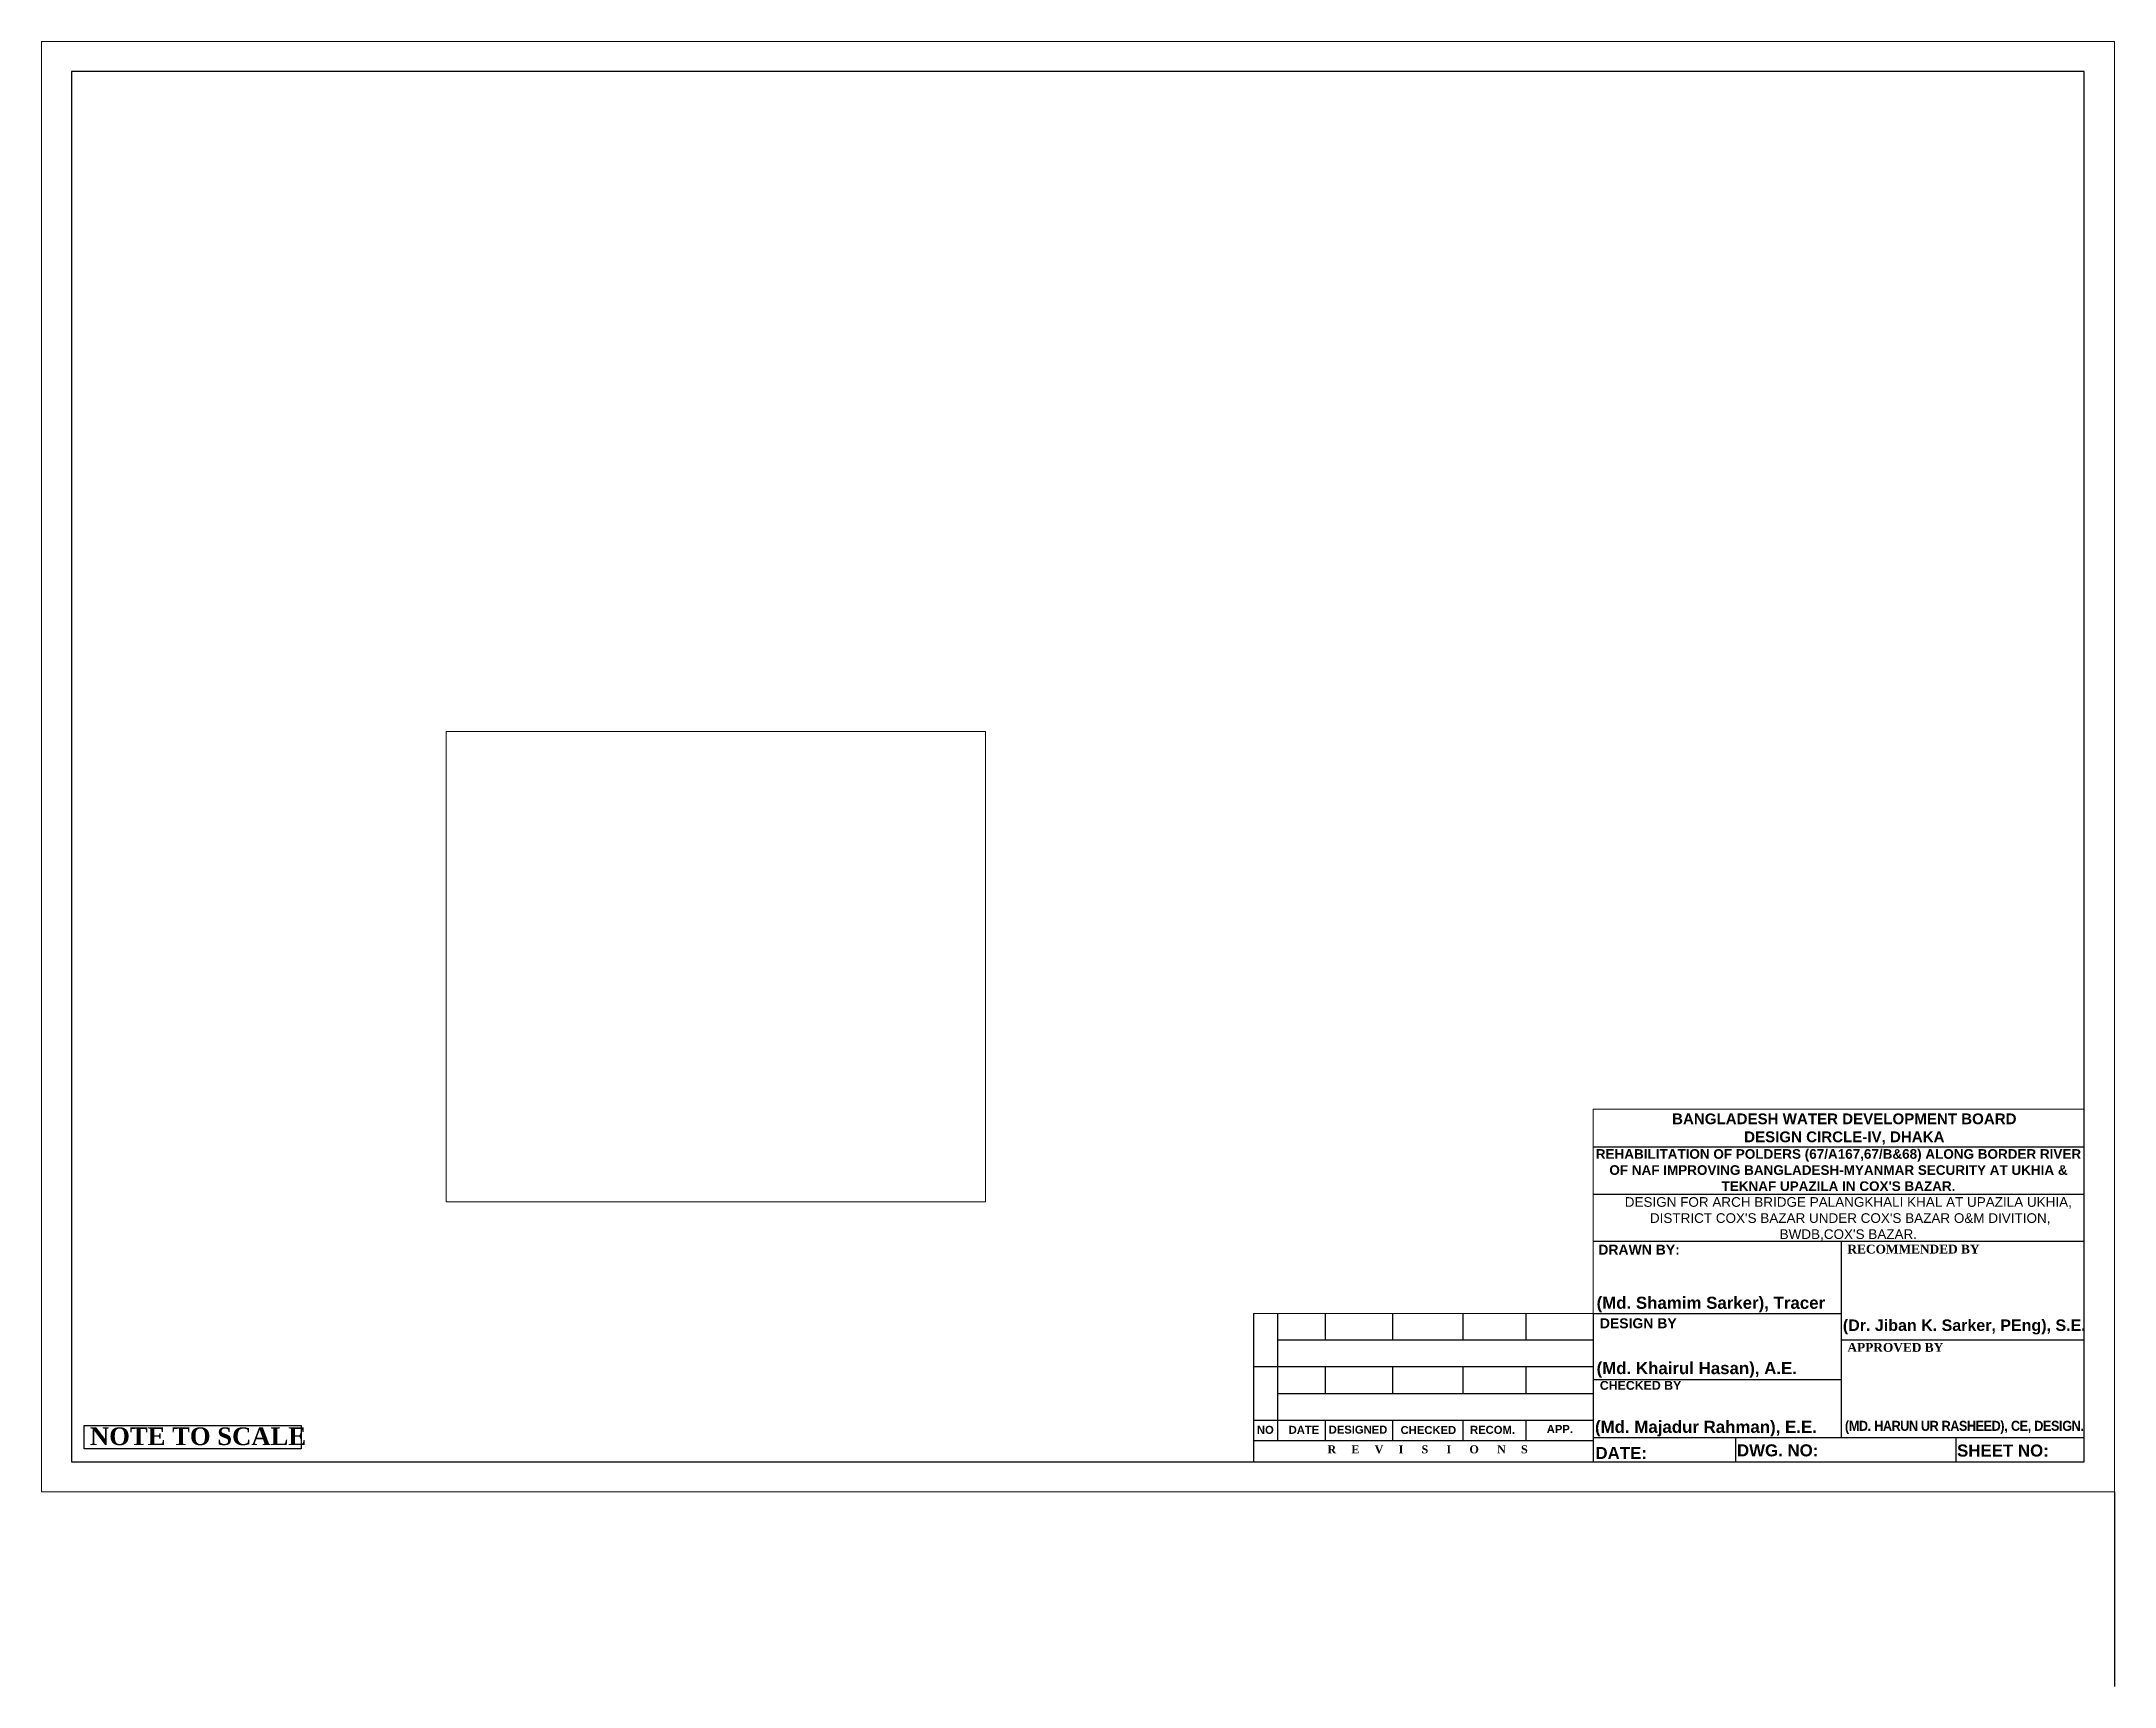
# Paper-space layout 'A-01' of a CAD drawing. Header units: millimetres. Extents: x 85 to 188, y -6 to 76.
import ezdxf

# ---------------------------------------------------------------- set-up
doc = ezdxf.new("R2010")
doc.units = ezdxf.units.MM
doc.header["$LTSCALE"] = 0.5
doc.header["$MEASUREMENT"] = 0
doc.layers.add('block', color=7, linetype='Continuous')
doc.layers.add('REINF', color=7, linetype='Continuous')
doc.styles.get("Standard").update_dxf_attribs({"font": 'arial.ttf'})

psp = doc.layouts.new('A-01')

# ---------------------------------------------------------------- linework, layer by layer
at = {"layer": 'block', "color": 18, "linetype": 'ByBlock', "true_color": 0x000000}
for p, q in [((186.43, 20.97), (161.99, 20.97)), ((186.43, 16.28), (161.99, 16.28)), ((174.33, 16.28), (174.33, 6.51)), ((145.1, 12.69), (145.1, 5.35)), ((146.29, 12.69), (146.29, 6.36)), ((148.67, 12.69), (148.67, 11.37)), ((152.02, 12.69), (152.02, 11.37)), ((155.52, 12.69), (155.52, 11.37)), ((158.64, 12.69), (158.64, 11.37)), ((161.99, 12.69), (174.33, 12.69)), ((161.99, 11.37), (146.29, 11.37)), ((174.33, 11.39), (186.43, 11.39)), ((161.99, 10.04), (145.1, 10.04)), ((148.67, 10.04), (148.67, 8.7)), ((152.02, 10.04), (152.02, 8.71)), ((155.52, 10.04), (155.52, 8.71)), ((158.64, 10.04), (158.64, 8.71)), ((161.99, 9.42), (174.33, 9.42)), ((161.99, 8.7), (146.29, 8.7)), ((161.99, 7.37), (145.1, 7.37)), ((148.67, 7.37), (148.67, 6.36)), ((152.02, 7.37), (152.02, 6.36)), ((155.52, 7.37), (155.52, 6.36)), ((158.64, 7.37), (158.64, 6.36)), ((161.99, 6.36), (145.1, 6.36)), ((186.43, 6.51), (161.99, 6.51)), ((169.1, 5.32), (169.1, 6.51)), ((180.06, 5.32), (180.06, 6.51))]:
    psp.add_line(p, q, dxfattribs=at)
at = {"layer": 'block', "color": 0, "linetype": 'ByBlock', "ltscale": 0.02}
for p, q in [((161.99, 18.63), (186.43, 18.63)), ((187.93, 3.82), (187.93, -5.86))]:
    psp.add_line(p, q, dxfattribs=at)
at = {"layer": 'block', "linetype": 'ByBlock'}
psp.add_line((161.99, 12.69), (161.99, 5.32), dxfattribs=at)
at = {"layer": 'block', "linetype": 'ByBlock', "lineweight": 13}
psp.add_lwpolyline([(187.93, 75.98), (84.81, 75.98), (84.81, 3.82), (187.93, 3.82)], close=True, dxfattribs=at)
psp.add_lwpolyline([(186.43, 74.48), (86.31, 74.48), (86.31, 5.32), (145.1, 5.32), (145.1, 12.69), (161.99, 12.69), (161.99, 22.87), (186.43, 22.87), (186.43, 74.48)], dxfattribs=at)
at = {"layer": 'block', "linetype": 'ByBlock'}
psp.add_lwpolyline([(86.31, 5.32), (186.43, 5.32), (186.43, 74.48), (86.31, 74.48)], close=True, dxfattribs=at)
at = {"layer": 'block', "color": 0, "linetype": 'ByBlock', "ltscale": 0.02}
psp.add_lwpolyline([(86.94, 7.12), (97.73, 7.12), (97.73, 5.96), (86.94, 5.96)], close=True, dxfattribs=at)

# ---------------------------------------------------------------- texts
at = {"layer": 'block', "color": 18, "linetype": 'ByBlock', "true_color": 0x000000}
for s, insert, char_height, width, attachment_point in [('{\\fArial|b1|i0|c0|p34;BANGLADESH WATER DEVELOPMENT BOARD\\PDESIGN CIRCLE-IV, DHAKA}', (174.49, 22.65), 0.5372, 26.1885, 2), ('{\\fTimes New Roman|b1|i0|c0|p18;               RECOMMENDED BY}', (172.16, 16.12), 0.4388, 21.8566, 1), ('{\\fTimes New Roman Baltic|b1|i0|c0|p18;               APPROVED BY}', (172.16, 11.23), 0.4388, 21.8566, 1), ('{\\fArial|b1|i0|c0|p34;CHECKED BY}', (162.33, 9.34), 0.4388, 21.8566, 1), ('{\\fTimes New Roman|b1|i0|c0|p18;NOTE TO SCALE}', (87.22, 7.03), 0.8775, 43.7131, 1), ('{\\fArial|b1|i0|c0|p34;NO}', (145.69, 7.11), 0.3998, 19.9179, 2), ('{\\fArial|b1|i0|c0|p34;DATE}', (147.61, 7.11), 0.3998, 20.7208, 2), ('{\\fArial|b1|i0|c0|p34;DESIGNED}', (150.3, 7.12), 0.3998, 19.9179, 2), ('{\\fArial|b1|i0|c0|p34;CHECKED}', (153.8, 7.1), 0.3998, 19.9179, 2), ('{\\fArial|b1|i0|c0|p34;RECOM.}', (156.99, 7.11), 0.3998, 19.9179, 2), ('{\\fArial|b1|i0|c0|p34;APP.}', (160.34, 7.15), 0.3998, 19.9179, 2), ('{\\fTimes New Roman Baltic|b1|i0|c0|p18;R     E     V     I      S      I      O      N     S}', (153.76, 6.14), 0.3998, 19.9179, 2)]:
    psp.add_mtext(s, dxfattribs=dict(at, insert=insert, char_height=char_height, width=width, attachment_point=attachment_point))
at = {"layer": 'block', "color": 18, "linetype": 'ByBlock', "true_color": 0x000000, "char_height": 0.48, "attachment_point": 5}
for s, insert in [("{\\fArial|b1|i0|c0|p34;REHABILITATION OF POLDERS (67/A167,67/B&68) ALONG BORDER RIVER\\POF NAF IMPROVING BANGLADESH-MYANMAR SECURITY AT UKHIA & \\PTEKNAF UPAZILA IN COX'S BAZAR.}", (174.2, 19.83)), ("{\\fArial|b0|i0|c0|p34;DESIGN FOR ARCH BRIDGE PALANGKHALI KHAL AT UPAZILA UKHIA,\\P DISTRICT COX'S BAZAR UNDER COX'S BAZAR O&M DIVITION, \\PBWDB,COX'S BAZAR.}", (174.69, 17.4))]:
    psp.add_mtext(s, dxfattribs=dict(at, insert=insert))
at = {"layer": 'block', "linetype": 'ByBlock', "attachment_point": 1}
for s, insert, char_height, width in [('{\\fArial|b1|i0|c0|p34; DRAWN BY:}', (162.06, 16.12), 0.4977, 6.4081), ('{\\fArial|b1|i0|c0|p34;(Md. Shamim Sarker), Tracer}', (162.17, 13.53), 0.6, 15.948), ('{\\fArial|b1|i0|c0|p34;DESIGN BY}', (162.33, 12.46), 0.4977, 6.4081), ('{\\fArial|b1|i0|c0|p34;(Dr. Jiban K. Sarker, PEng), S.E.}', (174.42, 12.4), 0.57, 15.948), ('{\\fArial|b1|i0|c0|p34;(Md. Khairul Hasan), A.E.}', (162.17, 10.28), 0.6, 15.948), ('{\\fArial|b1|i0|c0|p34;(Md. Majadur Rahman), E.E.}', (162.09, 7.36), 0.6, 15.948), ('{\\fArial|b1|i0|c0|p34;\\W0.9;\\T0.95;(MD. HARUN UR RASHEED), CE, DESIGN.}', (174.52, 7.36), 0.5, 15.948), ('{\\fArial|b1|i0|c0|p34;DWG. NO: }', (169.15, 6.19), 0.6, 15.948), ('{\\fArial|b1|i0|c0|p34;DATE: }', (162.11, 6.06), 0.6, 15.948), ('{\\fArial|b1|i0|c0|p34;SHEET NO: }', (180.1, 6.18), 0.6, 15.948)]:
    psp.add_mtext(s, dxfattribs=dict(at, insert=insert, char_height=char_height, width=width))

# ---------------------------------------------------------------- viewports
at = {"layer": 'REINF', "ltscale": 30}
psp.add_viewport(center=(118.35, 29.95), size=(26.83, 23.3901), view_center_point=(6272716.51, -3161127.35), view_height=3371.3568, dxfattribs=at)

doc.saveas('drawing.dxf')
